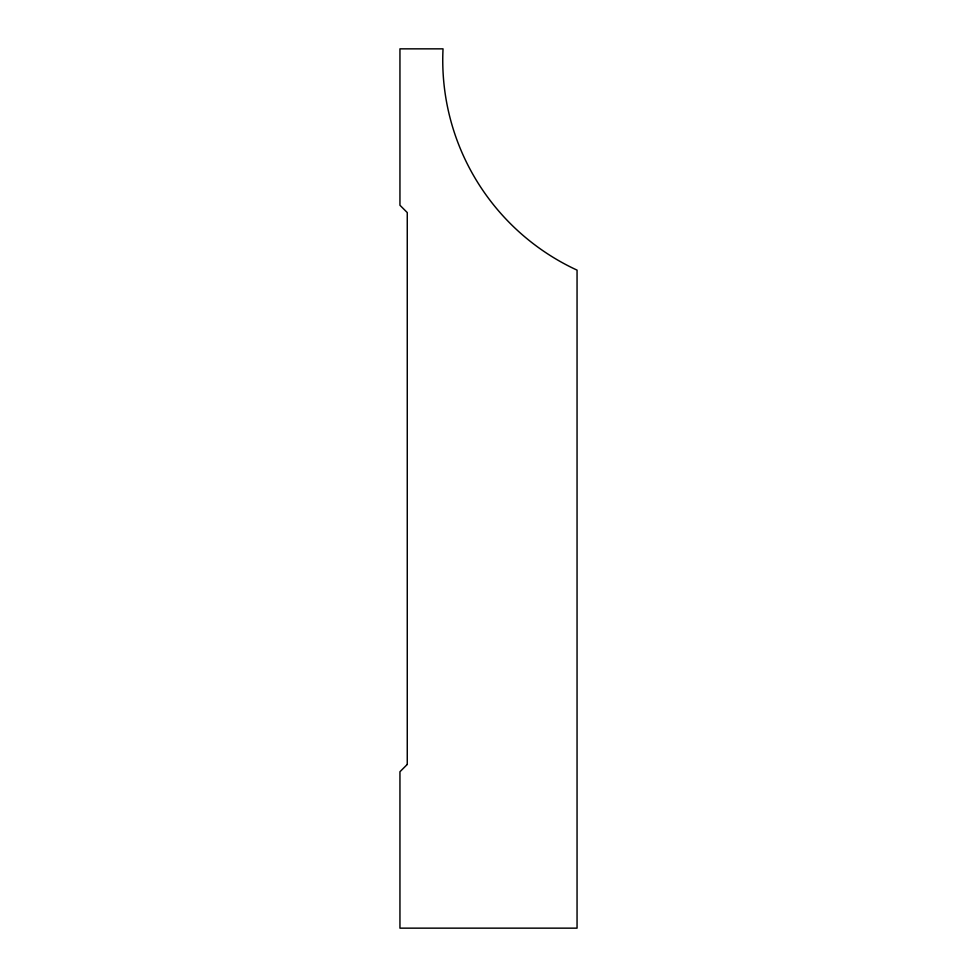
<?xml version="1.0" encoding="UTF-8"?>
<svg xmlns="http://www.w3.org/2000/svg" width="977" height="977" viewBox="0 0 977 977"><rect width="100%" height="100%" fill="white"/><g stroke="black" fill="none" stroke-linecap="round" stroke-linejoin="round"><path stroke-width="1.47" d="M407.262 764.429L399.947 771.745L399.947 928.15L577.053 928.15L577.053 270.128A231.146 231.146 0 0 1 443.033 48.85L399.947 48.85L399.947 205.255L407.262 212.571L407.262 764.429"/></g></svg>
